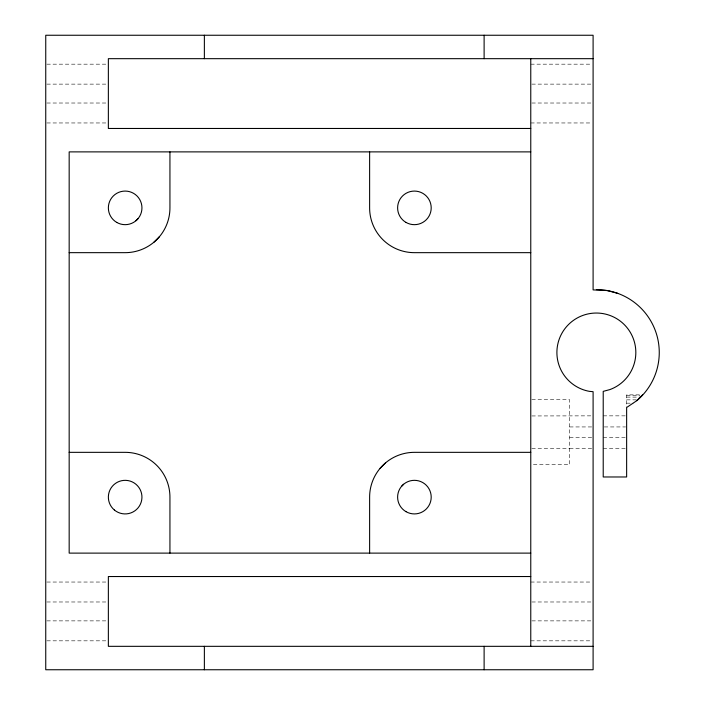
<?xml version="1.0" encoding="UTF-8"?>
<svg xmlns="http://www.w3.org/2000/svg" width="705" height="705" viewBox="0 0 705 705"><rect width="100%" height="100%" fill="white"/><g stroke="black" fill="none" stroke-linecap="round" stroke-linejoin="round"><path stroke-width="0.53" stroke-dasharray="3.52 2.64" d="M46.847 64.173L108.358 64.173M530.768 64.173L592.006 64.173M46.847 84.124L106.164 84.124M531.861 84.124L592.006 84.124M46.847 103.018L106.164 103.018M531.861 103.018L592.006 103.018M46.847 122.961L108.358 122.961M530.768 122.961L592.006 122.961M639.409 394.862L626.639 394.862L626.639 407.508M626.639 395.426L639.832 395.426M626.639 397.109L640.351 397.109M531.843 399.717L569.675 399.717L569.675 464.657L531.843 464.657M626.639 399.858L637.602 399.858M626.639 403.172L633.222 403.172M531.843 415.95L593.099 415.853M603.216 415.853L625.573 415.853M569.675 426.939L593.099 426.939M604.282 426.939L625.573 426.939M569.675 437.435L593.099 437.435M603.216 437.435L625.573 437.435M531.843 448.424L569.675 448.424M569.675 448.512L593.099 448.512M603.216 448.512L625.573 448.512M46.847 582.039L106.164 582.039M530.768 582.039L592.006 582.039M46.847 601.982L106.164 601.982M531.861 601.982L592.006 601.982M46.847 620.876L106.164 620.876M531.861 620.876L592.006 620.876M46.847 640.827L108.358 640.827M530.768 640.827L592.006 640.827"/><path stroke-width="1.06" d="M135.95 220.735L138.021 218.665M153.946 242.185L159.462 236.66M380.101 468.34L385.617 462.815M401.542 486.335L403.613 484.264M617.871 293.403L607.287 290.566L593.099 289.896L593.099 35.25L45.746 35.25L45.746 669.75L593.099 669.75L593.099 391.68L589.512 391.372A39.471 39.471 0 0 1 562.185 332.769A39.471 39.471 0 0 1 626.595 327.129A39.471 39.471 0 0 1 609.86 389.592L603.216 391.372L603.216 476.977L626.639 476.977L626.639 407.508L636.791 400.678L642.599 394.862M593.099 58.674L108.358 58.674L108.358 128.469L530.768 128.469M530.768 151.883L69.169 151.883L69.169 553.117L530.768 553.117M69.169 252.663L125.155 252.663A44.785 44.785 0 0 0 169.94 207.869L169.94 151.883M530.768 252.663L414.408 252.663A44.785 44.785 0 0 1 369.623 207.869L369.623 151.883M69.169 452.337L125.155 452.337A44.785 44.785 0 0 1 169.94 497.131L169.94 553.117M530.768 452.337L414.408 452.337A44.785 44.785 0 0 0 369.623 497.131L369.623 553.117M530.768 576.531L108.358 576.531L108.358 646.326L593.099 646.326M530.768 58.674L530.768 646.326M484.115 35.25L484.115 58.674M484.115 646.326L484.115 669.75M204.371 35.25L204.371 58.674M204.371 646.326L204.371 669.75M596.36 289.614A62.886 62.886 0 0 1 636.791 400.678M114.36 509.997A16.797 16.797 0 0 0 141.696 500.048A16.797 16.797 0 0 0 119.409 481.348A16.797 16.797 0 0 0 114.36 509.997M406.01 511.671A16.797 16.797 0 0 0 431.204 497.131A16.797 16.797 0 0 0 406.01 482.581A16.797 16.797 0 0 0 406.01 511.671M406.01 222.419A16.797 16.797 0 0 0 431.204 207.869A16.797 16.797 0 0 0 406.01 193.329A16.797 16.797 0 0 0 406.01 222.419M116.757 222.419A16.797 16.797 0 0 0 141.952 207.869A16.797 16.797 0 0 0 116.757 193.329A16.797 16.797 0 0 0 116.757 222.419"/></g></svg>
